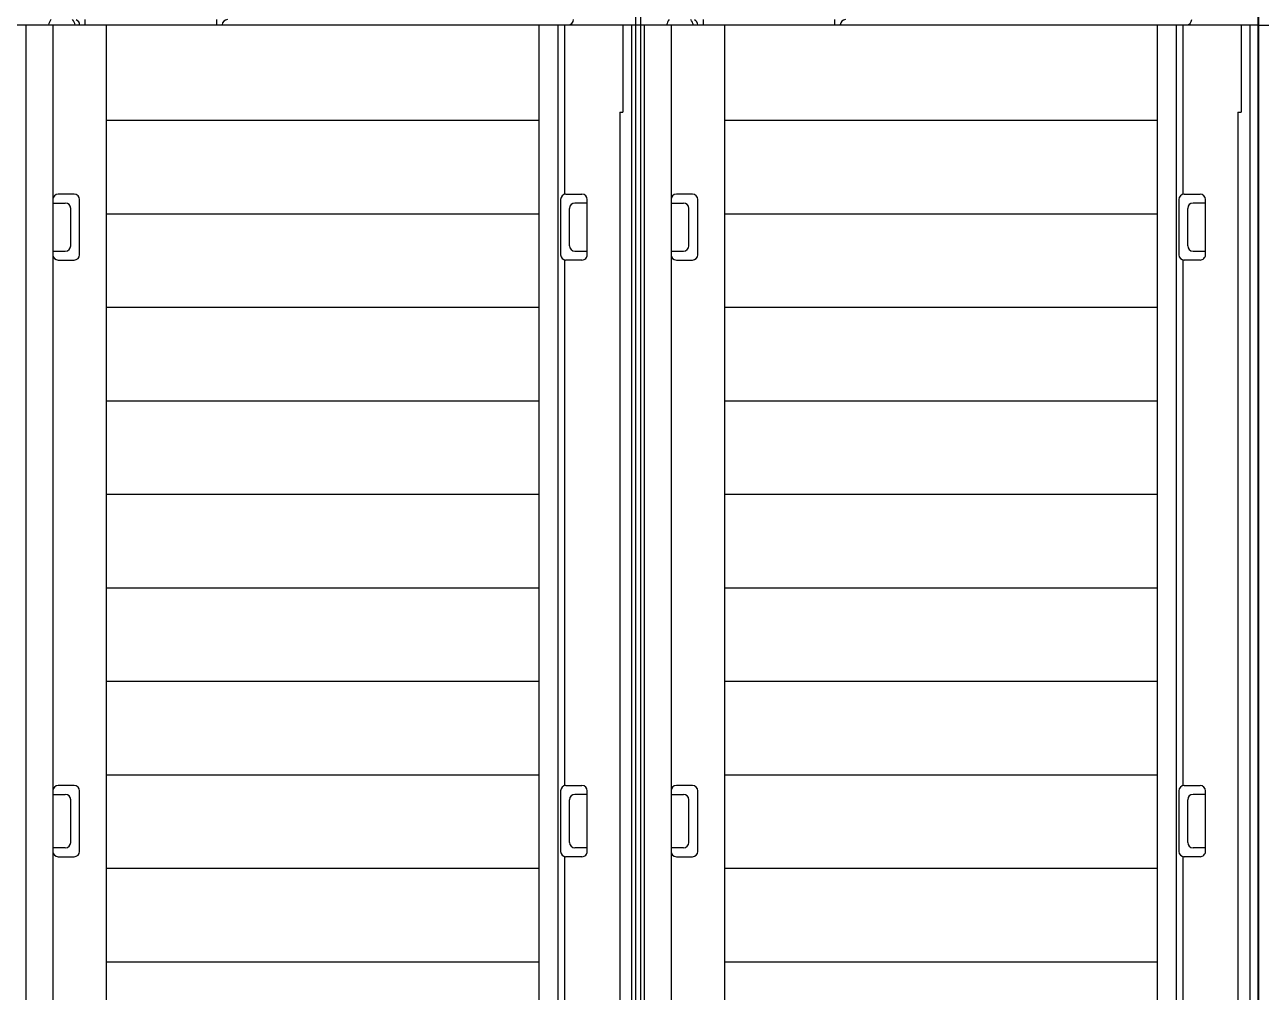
# Model space of a CAD drawing. Header units: inches. Extents: x -38 to 199, y -310 to 64.
# Drawn here: x 164.451 to 167.183, y 56.85 to 58.989 of the extents above; entities that cross this region are included whole.
import ezdxf

# ---------------------------------------------------------------- set-up
doc = ezdxf.new("R2010")
doc.units = ezdxf.units.IN
doc.header["$MEASUREMENT"] = 0
doc.layers.add('PLC', color=7, linetype='Continuous')

# ---------------------------------------------------------------- blocks, each defined once
blk = doc.blocks.new('AI4')
at = {"layer": 'PLC', "linetype": 'Continuous'}
for p, q in [((214.7496, -47.679), (214.7496, -52.2734)), ((214.7496, -48.5845), (216.1276, -48.5845))]:
    blk.add_line(p, q, dxfattribs=at)

msp = doc.modelspace()

# ---------------------------------------------------------------- linework, layer by layer
at = {"layer": 'PLC', "linetype": 'Continuous'}
for p, q in [((165.80043, 59.8938), (165.80043, 55.29935)), ((165.81224, 55.34321), (165.81224, 59.79872)), ((167.17838, 55.34321), (167.17838, 59.79872)), ((164.58389, 59.00009), (164.58389, 58.98828)), ((164.87523, 58.98828), (164.87523, 59.00009)), ((165.95003, 59.00009), (165.95003, 58.98828)), ((166.24137, 58.98828), (166.24137, 59.00009)), ((164.43429, 58.98828), (165.81224, 58.98828)), ((164.45397, 55.27931), (164.45397, 58.98828)), ((164.51303, 58.98828), (164.51303, 55.27031)), ((165.58783, 55.50403), (165.58783, 58.98828)), ((165.62902, 58.98828), (165.62902, 55.50403)), ((165.64468, 58.61406), (165.64468, 58.98828)), ((165.77287, 58.98828), (165.77287, 58.79537)), ((165.79255, 55.42135), (165.79255, 58.98828)), ((165.80043, 58.98828), (167.17838, 58.98828)), ((165.82011, 55.27931), (165.82011, 58.98828)), ((165.87917, 58.98828), (165.87917, 55.27031)), ((166.95397, 55.50403), (166.95397, 58.98828)), ((166.99516, 58.98828), (166.99516, 55.50403)), ((167.01082, 58.61406), (167.01082, 58.98828)), ((167.13901, 58.98828), (167.13901, 58.79537)), ((167.1587, 55.42135), (167.1587, 58.98828)), ((165.76577, 58.79537), (165.76577, 55.58277)), ((165.76577, 58.79537), (165.77287, 58.79537)), ((167.13191, 58.79537), (167.13191, 55.58277)), ((167.13191, 58.79537), (167.13901, 58.79537)), ((164.56027, 58.61427), (164.52484, 58.61427)), ((165.64688, 58.61427), (165.68232, 58.61427)), ((165.92641, 58.61427), (165.89098, 58.61427)), ((167.01303, 58.61427), (167.04846, 58.61427)), ((164.51303, 58.59458), (164.54059, 58.59458)), ((164.57208, 58.48041), (164.57208, 58.60246)), ((165.63507, 58.60246), (165.63507, 58.48041)), ((165.69413, 58.59458), (165.66657, 58.59458)), ((165.69413, 58.48041), (165.69413, 58.60246)), ((165.87917, 58.59458), (165.90673, 58.59458)), ((165.93822, 58.48041), (165.93822, 58.60246)), ((167.00122, 58.60246), (167.00122, 58.48041)), ((167.06027, 58.59458), (167.03271, 58.59458)), ((167.06027, 58.48041), (167.06027, 58.60246)), ((164.5524, 58.50009), (164.5524, 58.58277)), ((165.65476, 58.50009), (165.65476, 58.58277)), ((165.91854, 58.50009), (165.91854, 58.58277)), ((167.0209, 58.50009), (167.0209, 58.58277)), ((164.51303, 58.48828), (164.54059, 58.48828)), ((165.66657, 58.48828), (165.69413, 58.48828)), ((165.87917, 58.48828), (165.90673, 58.48828)), ((167.03271, 58.48828), (167.06027, 58.48828)), ((164.52484, 58.4686), (164.56027, 58.4686)), ((165.64468, 57.30697), (165.64468, 58.46881)), ((165.68232, 58.4686), (165.64688, 58.4686)), ((165.89098, 58.4686), (165.92641, 58.4686)), ((167.01082, 57.30697), (167.01082, 58.46881)), ((167.04846, 58.4686), (167.01303, 58.4686)), ((164.56027, 57.30718), (164.52484, 57.30718)), ((165.64688, 57.30718), (165.68232, 57.30718)), ((165.92641, 57.30718), (165.89098, 57.30718)), ((167.01303, 57.30718), (167.04846, 57.30718)), ((164.51303, 57.2875), (164.54059, 57.2875)), ((164.5524, 57.1812), (164.5524, 57.27569)), ((164.57208, 57.16151), (164.57208, 57.29537)), ((165.63507, 57.29537), (165.63507, 57.16151)), ((165.65476, 57.1812), (165.65476, 57.27569)), ((165.69413, 57.2875), (165.66657, 57.2875)), ((165.69413, 57.16151), (165.69413, 57.29537)), ((165.87917, 57.2875), (165.90673, 57.2875)), ((165.91854, 57.1812), (165.91854, 57.27569)), ((165.93822, 57.16151), (165.93822, 57.29537)), ((167.00122, 57.29537), (167.00122, 57.16151)), ((167.0209, 57.1812), (167.0209, 57.27569)), ((167.06027, 57.2875), (167.03271, 57.2875)), ((167.06027, 57.16151), (167.06027, 57.29537)), ((164.54059, 57.16939), (164.51303, 57.16939)), ((165.69413, 57.16939), (165.66657, 57.16939)), ((165.90673, 57.16939), (165.87917, 57.16939)), ((167.06027, 57.16939), (167.03271, 57.16939)), ((164.52484, 57.1497), (164.56027, 57.1497)), ((165.64468, 55.98808), (165.64468, 57.14991)), ((165.68232, 57.1497), (165.64688, 57.1497)), ((165.89098, 57.1497), (165.92641, 57.1497)), ((167.01082, 55.98808), (167.01082, 57.14991)), ((167.04846, 57.1497), (167.01303, 57.1497))]:
    msp.add_line(p, q, dxfattribs=at)
at = {"layer": 'PLC'}
for p, q in [((164.6308, 58.77765), (165.58783, 58.77765)), ((165.99694, 58.77765), (166.95397, 58.77765)), ((164.6308, 58.57096), (165.58783, 58.57096)), ((165.99694, 58.57096), (166.95397, 58.57096)), ((164.6308, 58.36427), (165.58783, 58.36427)), ((165.99694, 58.36427), (166.95397, 58.36427)), ((164.6308, 58.15758), (165.58783, 58.15758)), ((165.99694, 58.15758), (166.95397, 58.15758)), ((164.6308, 57.95088), (165.58783, 57.95088)), ((165.99694, 57.95088), (166.95397, 57.95088)), ((164.6308, 57.74419), (165.58783, 57.74419)), ((165.99694, 57.74419), (166.95397, 57.74419)), ((164.6308, 57.5375), (165.58783, 57.5375)), ((165.99694, 57.5375), (166.95397, 57.5375)), ((164.6308, 57.3308), (165.58783, 57.3308)), ((165.99694, 57.3308), (166.95397, 57.3308)), ((164.6308, 57.12411), (165.58783, 57.12411)), ((165.99694, 57.12411), (166.95397, 57.12411)), ((164.6308, 56.91742), (165.58783, 56.91742)), ((165.99694, 56.91742), (166.95397, 56.91742))]:
    msp.add_line(p, q, dxfattribs=at)
for points in [[(164.45397, 58.98828), (164.6308, 58.98828), (164.6308, 55.26387), (164.45397, 55.26387)], [(165.82011, 58.98828), (165.99694, 58.98828), (165.99694, 55.26387), (165.82011, 55.26387)]]:
    msp.add_lwpolyline(points, close=True, dxfattribs=at)
at = {"layer": 'PLC', "linetype": 'Continuous'}
for centre, radius, start, end in [((164.53271, 58.98164), 0.03027, 141.84812, 167.31962), ((164.53271, 58.98164), 0.03027, 12.68038, 38.15188), ((164.56027, 58.98828), 0.01181, 0, 67.5), ((164.89885, 58.98828), 0.01181, 90, 180), ((165.65181, 59.00009), 0.01181, 270, 0), ((165.89885, 58.98164), 0.03027, 141.84812, 167.31962), ((165.89885, 58.98164), 0.03027, 12.68038, 38.15188), ((165.92641, 58.98828), 0.01181, 0, 67.5), ((166.265, 58.98828), 0.01181, 90, 180), ((167.01795, 59.00009), 0.01181, 270, 0), ((164.52484, 58.60246), 0.01181, 90, 179.98979), ((164.56027, 58.60246), 0.01181, 0, 90), ((165.64688, 58.60246), 0.01181, 90, 180), ((165.68232, 58.60246), 0.01181, 0, 90), ((165.89098, 58.60246), 0.01181, 90, 179.98979), ((165.92641, 58.60246), 0.01181, 0, 90), ((167.01303, 58.60246), 0.01181, 90, 180), ((167.04846, 58.60246), 0.01181, 0, 90), ((164.54059, 58.58277), 0.01181, 0, 90), ((165.66657, 58.58277), 0.01181, 90, 180), ((165.90673, 58.58277), 0.01181, 0, 90), ((167.03271, 58.58277), 0.01181, 90, 180), ((164.52484, 58.48041), 0.01181, 180.00953, 270), ((164.54059, 58.50009), 0.01181, 270, 360), ((164.56027, 58.48041), 0.01181, 270, 360), ((165.64688, 58.48041), 0.01181, 180, 270), ((165.66657, 58.50009), 0.01181, 180, 270), ((165.68232, 58.48041), 0.01181, 270, 0.00596), ((165.89098, 58.48041), 0.01181, 180.00953, 270), ((165.90673, 58.50009), 0.01181, 270, 360), ((165.92641, 58.48041), 0.01181, 270, 360), ((167.01303, 58.48041), 0.01181, 180, 270), ((167.03271, 58.50009), 0.01181, 180, 270), ((167.04846, 58.48041), 0.01181, 270, 0.00596), ((164.52484, 57.29537), 0.01181, 90, 179.9886), ((164.56027, 57.29537), 0.01181, 0, 90), ((165.64688, 57.29537), 0.01181, 90, 180), ((165.68232, 57.29537), 0.01181, 0, 90), ((165.89098, 57.29537), 0.01181, 90, 179.9886), ((165.92641, 57.29537), 0.01181, 0, 90), ((167.01303, 57.29537), 0.01181, 90, 180), ((167.04846, 57.29537), 0.01181, 0, 90), ((164.54059, 57.27569), 0.01181, 0, 90), ((165.66657, 57.27569), 0.01181, 90, 180), ((165.90673, 57.27569), 0.01181, 0, 90), ((167.03271, 57.27569), 0.01181, 90, 180), ((164.54059, 57.1812), 0.01181, 270, 360), ((165.66657, 57.1812), 0.01181, 180, 270), ((165.90673, 57.1812), 0.01181, 270, 360), ((167.03271, 57.1812), 0.01181, 180, 270), ((164.52484, 57.16151), 0.01181, 180.00953, 270), ((164.56027, 57.16151), 0.01181, 270, 360), ((165.64688, 57.16151), 0.01181, 180, 270), ((165.68232, 57.16151), 0.01181, 270, 0.00596), ((165.89098, 57.16151), 0.01181, 180.00953, 270), ((165.92641, 57.16151), 0.01181, 270, 360), ((167.01303, 57.16151), 0.01181, 180, 270), ((167.04846, 57.16151), 0.01181, 270, 0.00596)]:
    msp.add_arc(centre, radius, start, end, dxfattribs=at)

# ---------------------------------------------------------------- block references
msp.add_blockref('AI4', (-47.57406, 107.57242))

doc.saveas('drawing.dxf')
